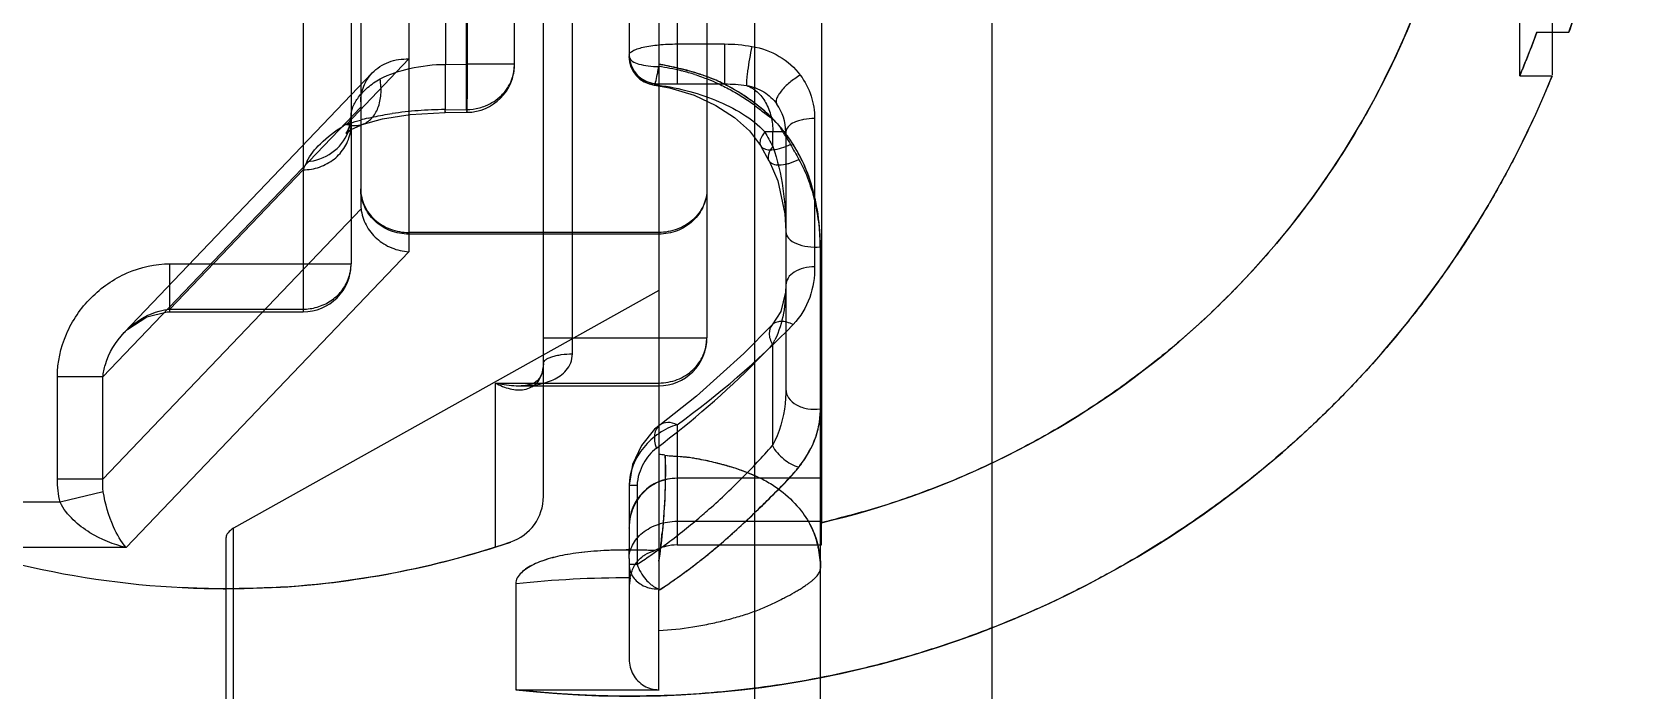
# Model space of a CAD drawing. Header units: millimetres. Extents: x 23490 to 24685, y -23248 to -22403.
# Drawn here: x 23732.61 to 23749.27, y -22601.85 to -22594.97 of the extents above; entities that cross this region are included whole.
import ezdxf

# ---------------------------------------------------------------- set-up
doc = ezdxf.new("R2010")
doc.units = ezdxf.units.MM
doc.header["$LTSCALE"] = 8
doc.layers.add('Cav-cor', color=30, linetype='Continuous')

msp = doc.modelspace()

# ---------------------------------------------------------------- linework, layer by layer
at = {"layer": 'Cav-cor', "color": 241}
for p, q in [((23740.165, -22515.491), (23740.165, -22755.491)), ((23742.643, -22538.895), (23742.643, -22608.087)), ((23737.959, -22599.822), (23737.959, -22583.159)), ((23738.261, -22598.332), (23738.261, -22584.65)), ((23739.668, -22584.819), (23739.668, -22598.163)), ((23735.447, -22585.089), (23735.447, -22597.893)), ((23735.949, -22585.588), (23735.949, -22597.39)), ((23736.552, -22585.718), (23736.552, -22597.264)), ((23736.05, -22586.221), (23736.05, -22596.761)), ((23738.854, -22586.962), (23738.854, -22595.223)), ((23748.16, -22595.425), (23748.16, -22587.557)), ((23748.5, -22587.557), (23748.5, -22595.417)), ((23736.937, -22587.675), (23736.937, -22595.306)), ((23737.164, -22595.305), (23737.164, -22587.677)), ((23737.658, -22595.305), (23737.658, -22587.674)), ((23739.165, -22587.86), (23739.165, -22600.802)), ((23739.356, -22587.918), (23739.356, -22595.511)), ((23740.864, -22587.973), (23740.864, -22600.098)), ((23737.155, -22595.778), (23737.155, -22594.13)), ((23748.34, -22594.97), (23748.674, -22594.97)), ((23748.34, -22594.97), (23748.674, -22594.97)), ((23739.356, -22595.093), (23739.852, -22595.093)), ((23739.852, -22595.093), (23739.852, -22595.511)), ((23733.578, -22598.11), (23736.171, -22595.396)), ((23735.901, -22595.933), (23736.552, -22595.25)), ((23736.937, -22595.306), (23737.164, -22595.305)), ((23737.658, -22595.305), (23737.164, -22595.305)), ((23739.164, -22595.304), (23739.164, -22595.329)), ((23739.206, -22595.312), (23739.165, -22595.304)), ((23739.115, -22595.519), (23739.118, -22595.522)), ((23739.155, -22595.511), (23739.852, -22595.511)), ((23748.16, -22595.426), (23748.5, -22595.426)), ((23748.16, -22595.426), (23748.5, -22595.426)), ((23733.356, -22598.573), (23736.05, -22595.752)), ((23736.066, -22595.934), (23736.278, -22595.875)), ((23736.278, -22595.875), (23736.567, -22595.829)), ((23736.567, -22595.829), (23736.931, -22595.809)), ((23736.928, -22595.78), (23737.155, -22595.778)), ((23736.928, -22595.78), (23736.931, -22595.809)), ((23736.931, -22595.809), (23737.158, -22595.807)), ((23737.155, -22595.778), (23737.158, -22595.807)), ((23740.793, -22595.872), (23740.793, -22597.422)), ((23736.05, -22595.94), (23736.066, -22595.934)), ((23740.492, -22596.013), (23740.274, -22596.013)), ((23740.357, -22596.165), (23740.357, -22596.013)), ((23740.492, -22596.013), (23740.492, -22598.701)), ((23740.228, -22596.155), (23740.315, -22596.313)), ((23740.228, -22596.155), (23740.229, -22596.155)), ((23740.315, -22596.313), (23740.316, -22596.314)), ((23734.056, -22597.864), (23735.447, -22596.408)), ((23736.053, -22596.816), (23733.356, -22599.64)), ((23739.165, -22597.063), (23736.552, -22597.063)), ((23739.165, -22597.08), (23736.552, -22597.08)), ((23733.599, -22600.356), (23736.552, -22597.264)), ((23734.056, -22597.39), (23735.949, -22597.39)), ((23734.056, -22597.893), (23734.056, -22597.39)), ((23739.165, -22597.669), (23734.721, -22600.154)), ((23734.056, -22597.864), (23735.447, -22597.864)), ((23734.056, -22597.893), (23735.447, -22597.893)), ((23740.349, -22598.029), (23740.348, -22598.029)), ((23737.959, -22598.163), (23739.668, -22598.163)), ((23740.351, -22598.236), (23740.351, -22599.29)), ((23733.356, -22598.573), (23732.88, -22598.573)), ((23732.88, -22599.64), (23732.88, -22598.573)), ((23733.356, -22599.64), (23733.356, -22598.573)), ((23737.457, -22598.636), (23739.165, -22598.636)), ((23737.457, -22600.351), (23737.457, -22598.636)), ((23737.726, -22598.665), (23739.165, -22598.665)), ((23739.177, -22599.074), (23739.176, -22599.075)), ((23739.356, -22599.072), (23739.356, -22600.327)), ((23733.356, -22599.64), (23732.88, -22599.64)), ((23738.854, -22599.705), (23738.938, -22599.705)), ((23738.854, -22599.705), (23738.854, -22600.369)), ((23738.938, -22599.705), (23738.938, -22600.531)), ((23740.864, -22599.629), (23739.356, -22599.629)), ((23732.909, -22599.882), (23732.014, -22599.882)), ((23733.36, -22599.772), (23732.909, -22599.882)), ((23737.957, -22599.822), (23737.959, -22599.822)), ((23734.721, -22607.921), (23734.721, -22600.154)), ((23739.356, -22600.081), (23740.864, -22600.081)), ((23740.864, -22600.328), (23740.864, -22600.096)), ((23740.864, -22600.328), (23740.864, -22600.096)), ((23733.599, -22600.356), (23731.943, -22600.356)), ((23734.643, -22611.527), (23734.643, -22600.25)), ((23737.617, -22600.298), (23737.617, -22600.296)), ((23738.854, -22600.47), (23738.854, -22600.369)), ((23739.122, -22600.388), (23739.125, -22600.388)), ((23739.356, -22600.328), (23740.864, -22600.328)), ((23739.356, -22600.328), (23740.864, -22600.328)), ((23738.854, -22600.47), (23738.854, -22600.783)), ((23738.938, -22600.531), (23738.854, -22600.531)), ((23737.669, -22600.735), (23737.669, -22601.842)), ((23737.669, -22600.735), (23737.669, -22601.842)), ((23738.854, -22600.783), (23738.854, -22601.52)), ((23739.165, -22601.849), (23739.165, -22600.802)), ((23737.683, -22601.842), (23739.165, -22601.842))]:
    msp.add_line(p, q, dxfattribs=at)
for points in [[(23739.118, -22595.522), (23739.277, -22595.55), (23739.534, -22595.629), (23739.761, -22595.736), (23739.956, -22595.862), (23740.113, -22596), (23740.228, -22596.155)], [(23735.949, -22595.847), (23735.949, -22595.864), (23735.927, -22595.967), (23735.908, -22596.007)], [(23735.908, -22596.007), (23735.895, -22596.026), (23735.898, -22596.024), (23735.951, -22595.987), (23736.05, -22595.94)], [(23740.316, -22596.314), (23740.407, -22596.522), (23740.482, -22596.867), (23740.492, -22597.051)], [(23740.853, -22602.19), (23740.854, -22602.145), (23740.854, -22597.249)], [(23740.492, -22597.613), (23740.489, -22597.686), (23740.439, -22597.89), (23740.348, -22598.029)], [(23733.814, -22597.945), (23734.027, -22597.894), (23734.056, -22597.893)], [(23733.578, -22598.11), (23733.617, -22598.072), (23733.814, -22597.945)], [(23740.349, -22598.029), (23740.053, -22598.328), (23739.557, -22598.774), (23739.176, -22599.075)], [(23737.959, -22598.433), (23737.954, -22598.492), (23737.939, -22598.548), (23737.917, -22598.587), (23737.892, -22598.615), (23737.861, -22598.636), (23737.822, -22598.652), (23737.772, -22598.663), (23737.727, -22598.665)], [(23739.177, -22599.074), (23739.121, -22599.12), (23738.982, -22599.29), (23738.89, -22599.488), (23738.854, -22599.705)]]:
    msp.add_lwpolyline(points, dxfattribs=at)
for centre, radius, start, end in [((23738.854, -22591.491), 8.837, 283.1472, 23.456), ((23738.854, -22591.491), 10.418, 340.49, 19.51), ((23738.854, -22591.491), 10.104, 337.0808, 339.8568), ((23739.155, -22595.209), 0.301, 180, 269.9989), ((23739.155, -22595.223), 0.302, 180.1019, 262.84), ((23737.155, -22595.305), 0.502, 270.3508, 0.0011), ((23741.669, -22583.528), 12.039, 257.9933, 258.159), ((23738.922, -22597.247), 1.933, 79.2855, 82.8099), ((23738.894, -22597.395), 2.083, 75.7444, 79.3012), ((23738.872, -22597.484), 2.176, 72.066, 75.7446), ((23737.183, -22595.291), 0.478, 314.825, 329.5265), ((23737.198, -22595.301), 0.461, 329.6021, 340.9907), ((23738.854, -22591.491), 10.418, 263.472, 337.8101), ((23738.845, -22597.567), 2.262, 68.2624, 72.0654), ((23738.98, -22597.258), 1.949, 63.7541, 70.6387), ((23739.054, -22597.095), 1.77, 69.8231, 70.66), ((23739.032, -22597.152), 1.831, 64.518, 69.7932), ((23738.854, -22597.547), 2.241, 65.4045, 68.2873), ((23738.926, -22597.35), 2.056, 55.9667, 56.6293), ((23739.989, -22596.013), 0.502, 0, 35.5785), ((23735.493, -22595.847), 0.456, 349.0603, 359.9618), ((23736.702, -22598.327), 2.526, 103.1852, 105.0537), ((23736.917, -22599.486), 3.705, 94.1537, 98.3701), ((23736.952, -22599.919), 4.14, 90.3365, 94.2116), ((23737.155, -22595.244), 0.534, 270.0207, 284.6194), ((23739.181, -22597.038), 1.652, 42.8516, 46.9657), ((23736.436, -22596.911), 1.116, 118.6747, 120.4758), ((23735.49, -22595.846), 0.459, 338.4878, 349.074), ((23735.502, -22595.934), 0.447, 349.955, 359.9651), ((23735.989, -22595.71), 0.236, 274.7679, 285.0653), ((23735.99, -22595.715), 0.232, 285.1066, 289.1813), ((23746.911, -22592.463), 7.527, 208.1409, 209.4605), ((23739.241, -22596.984), 1.572, 37.0375, 42.9387), ((23739.232, -22596.989), 1.581, 42.0901, 42.826), ((23739.226, -22596.994), 1.589, 36.5069, 41.3753), ((23739.244, -22596.982), 1.568, 33.9268, 37.0384), ((23739.197, -22597.015), 1.625, 27.6423, 36.4873), ((23740.253, -22595.564), 0.646, 291.6543, 296.47), ((23747.414, -22592.466), 7.794, 208.1431, 208.7991), ((23739.198, -22597.011), 1.622, 26.5294, 33.876), ((23747.324, -22592.516), 7.691, 208.799, 209.4627), ((23741.375, -22599.099), 6.51, 154.76, 155.5823), ((23739.187, -22597.02), 1.637, 26.7076, 27.6486), ((23739.182, -22597.023), 1.642, 26.2721, 26.7075), ((23739.133, -22597.045), 1.695, 25.4103, 26.5699), ((23738.742, -22597.168), 2.106, 11.7186, 12.5553), ((23737.999, -22597.249), 2.855, 359.9992, 0.7325), ((23737.842, -22597.249), 3.011, 359.9983, 0.6828), ((23735.447, -22597.39), 0.502, 269.9995, 0.0006), ((23735.446, -22597.33), 0.534, 270.0265, 285.893), ((23734.219, -22598.722), 0.886, 129.9931, 132.4535), ((23733.89, -22591.521), 9.322, 305.9009, 315.7551), ((23734.221, -22598.724), 0.889, 132.4546, 136.3247), ((23739.165, -22598.163), 0.502, 269.9996, 359.9999), ((23739.69, -22597.847), 0.767, 329.5133, 333.7388), ((23733.452, -22591.726), 9.485, 315.267, 316.6633), ((23733.504, -22591.779), 9.411, 306.783, 315.2726), ((23739.495, -22598.884), 1.358, 359.0661, 0.0078), ((23737.784, -22610.779), 11.48, 82.77, 83.0892), ((23734.476, -22594.122), 7.825, 315.2135, 318.6608), ((23739.417, -22598.575), 1.533, 321.513, 322.9074), ((23739.667, -22598.747), 1.23, 321.3096, 322.8443), ((23739.356, -22600.132), 0.502, 90, 180), ((23734.837, -22594.477), 7.318, 311.3209, 315.1969), ((23737.984, -22597.255), 3.479, 316.6087, 316.9212), ((23737.457, -22599.822), 0.501, 288.6629, 0), ((23735.202, -22594.892), 6.765, 306.8296, 310.5913), ((23735.062, -22594.726), 6.983, 310.5824, 311.2876), ((23734.643, -22591.491), 9.294, 247.5441, 270), ((23739.437, -22600.157), 0.584, 177.544, 180.001), ((23731.35, -22599.433), 7.887, 353.2104, 354.4172), ((23734.642, -22591.487), 9.298, 270.0049, 288.661), ((23734.643, -22591.491), 9.296, 273.0102, 288.6629), ((23738.856, -22605.377), 4.996, 86.928, 90.8701), ((23735.442, -22595.21), 6.367, 304.7419, 305.8151), ((23731.296, -22599.427), 7.941, 352.2426, 352.9992), ((23735.379, -22595.123), 6.474, 305.8149, 306.8018), ((23731.253, -22599.422), 7.985, 352.9983, 353.2137), ((23735.539, -22595.327), 6.569, 308.301, 310.3612), ((23735.472, -22595.254), 6.667, 308.6414, 310.4392), ((23739.934, -22600.544), 0.917, 13.6215, 18.1463), ((23739.883, -22600.556), 0.969, 11.8449, 13.6436), ((23739.858, -22600.562), 0.995, 5.8573, 11.8437), ((23735.516, -22595.317), 6.237, 303.2784, 304.7432), ((23735.771, -22595.627), 6.189, 305.1584, 307.2499), ((23735.801, -22595.667), 6.139, 305.4759, 307.5804), ((23735.661, -22595.481), 6.372, 307.245, 308.2956), ((23735.783, -22595.642), 6.17, 307.5783, 308.1348), ((23735.7, -22595.538), 6.303, 308.1347, 308.6268), ((23739.785, -22600.569), 1.069, 359.97, 5.8581), ((23738.86, -22612.032), 11.36, 89.9763, 95.9965), ((23739.417, -22600.782), 0.563, 168.7156, 179.9985), ((23735.898, -22595.806), 5.969, 303.1833, 305.1572), ((23735.884, -22595.784), 5.996, 303.314, 305.0711), ((23735.842, -22595.723), 6.07, 305.0684, 305.4729), ((23739.155, -22600.439), 0.35, 255.6786, 271.4002), ((23739.166, -22601.535), 0.307, 239.7219, 254.9038), ((23739.164, -22601.541), 0.3, 254.9673, 270.2092)]:
    msp.add_arc(centre, radius, start, end, dxfattribs=at)
for centre, major_axis, ratio, start_param, end_param in [((23736.552, -22596.235), (-0.42, -0.732), 0.375859, -0.579815, -0.471392), ((23735.143, -22600.25), (-0.5, 0), 0.356477, -0.567557, 0)]:
    msp.add_ellipse(centre, major_axis=major_axis, ratio=ratio, start_param=start_param, end_param=end_param, dxfattribs=at)
for points, weights in [([(23746.96, -22587.973), (23749.328, -22593.43), (23746.655, -22598.743), (23740.864, -22600.096)], [1, 0.7604807684, 0.7604807684, 1]), ([(23748.674, -22588.011), (23749.479, -22590.285), (23749.479, -22592.697), (23748.674, -22594.97)], [1, 0.9617219952, 0.9617219952, 1]), ([(23748.34, -22594.97), (23748.283, -22595.123), (23748.223, -22595.275), (23748.16, -22595.426)], [1, 0.9998043858, 0.9998043858, 1]), ([(23748.5, -22595.426), (23746.85, -22599.472), (23743.223, -22601.909), (23738.854, -22601.909)], [1, 0.8866419922, 0.8866419922, 1]), ([(23738.854, -22601.909), (23738.458, -22601.909), (23738.062, -22601.887), (23737.669, -22601.842)], [1, 0.9989185197, 0.9989185197, 1])]:
    msp.add_rational_spline(points, weights, degree=3, dxfattribs=at)
for points, knots in [([(23738.854, -22595.209), (23738.854, -22595.19), (23738.89, -22595.163), (23738.941, -22595.143), (23739.032, -22595.118), (23739.172, -22595.099), (23739.292, -22595.093), (23739.356, -22595.093)], [0, 0, 0, 0, 0.108707, 0.203173, 0.324847, 0.635603, 1, 1, 1, 1]), ([(23738.854, -22595.223), (23738.854, -22595.293), (23738.908, -22595.439), (23739.045, -22595.51), (23739.115, -22595.519)], [0, 0, 0, 0, 0.498716, 1, 1, 1, 1]), ([(23738.855, -22595.233), (23738.86, -22595.249), (23738.893, -22595.281), (23738.962, -22595.307), (23739.056, -22595.326), (23739.127, -22595.33), (23739.164, -22595.329)], [0, 0, 0, 0, 0.148796, 0.374575, 0.668856, 1, 1, 1, 1]), ([(23740.137, -22595.118), (23740.128, -22595.161), (23740.112, -22595.246), (23740.095, -22595.35), (23740.086, -22595.426), (23740.081, -22595.47), (23740.08, -22595.503), (23740.08, -22595.52), (23740.081, -22595.527)], [0, 0, 0, 0, 0.319318, 0.630572, 0.763823, 0.873025, 0.952955, 1, 1, 1, 1]), ([(23740.137, -22595.118), (23740.237, -22595.135), (23740.43, -22595.204), (23740.585, -22595.34), (23740.643, -22595.419)], [0, 0, 0, 0, 0.508197, 1, 1, 1, 1]), ([(23736.05, -22595.697), (23736.05, -22595.642), (23736.071, -22595.531), (23736.132, -22595.435), (23736.171, -22595.396)], [0, 0, 0, 0, 0.500732, 1, 1, 1, 1]), ([(23736.171, -22595.396), (23736.218, -22595.346), (23736.339, -22595.267), (23736.482, -22595.247), (23736.552, -22595.25)], [0, 0, 0, 0, 0.492465, 1, 1, 1, 1]), ([(23736.252, -22595.459), (23736.349, -22595.409), (23736.575, -22595.333), (23736.81, -22595.307), (23736.937, -22595.306)], [0, 0, 0, 0, 0.464306, 1, 1, 1, 1]), ([(23736.931, -22595.809), (23736.932, -22595.809), (23736.932, -22595.804), (23736.933, -22595.798), (23736.933, -22595.785), (23736.934, -22595.769), (23736.935, -22595.748), (23736.936, -22595.712), (23736.936, -22595.657), (23736.937, -22595.582), (23736.937, -22595.496), (23736.937, -22595.403), (23736.937, -22595.339), (23736.937, -22595.306)], [0, 0, 0, 0, 0.005123, 0.019621, 0.043505, 0.076608, 0.118573, 0.168995, 0.293342, 0.44475, 0.617506, 0.805205, 1, 1, 1, 1]), ([(23737.158, -22595.807), (23737.159, -22595.807), (23737.159, -22595.802), (23737.16, -22595.797), (23737.161, -22595.784), (23737.162, -22595.768), (23737.162, -22595.747), (23737.163, -22595.71), (23737.164, -22595.656), (23737.164, -22595.58), (23737.165, -22595.495), (23737.164, -22595.402), (23737.164, -22595.338), (23737.164, -22595.305)], [0, 0, 0, 0, 0.005115, 0.019608, 0.043487, 0.076587, 0.118553, 0.168975, 0.293325, 0.444745, 0.617513, 0.805205, 1, 1, 1, 1]), ([(23739.149, -22595.415), (23739.15, -22595.409), (23739.156, -22595.38), (23739.16, -22595.351), (23739.164, -22595.329)], [0, 0, 0, 0, 0.231608, 1, 1, 1, 1]), ([(23739.64, -22595.425), (23739.62, -22595.418), (23739.54, -22595.392), (23739.458, -22595.37), (23739.397, -22595.355)], [0, 0, 0, 0, 0.248774, 1, 1, 1, 1]), ([(23735.949, -22595.847), (23735.949, -22595.814), (23735.965, -22595.742), (23736.028, -22595.641), (23736.123, -22595.541), (23736.205, -22595.484), (23736.252, -22595.459)], [0, 0, 0, 0, 0.195281, 0.421562, 0.6907, 1, 1, 1, 1]), ([(23736.066, -22595.934), (23736.102, -22595.921), (23736.172, -22595.874), (23736.239, -22595.759), (23736.268, -22595.615), (23736.261, -22595.512), (23736.252, -22595.459)], [0, 0, 0, 0, 0.209895, 0.442893, 0.708026, 1, 1, 1, 1]), ([(23739.115, -22595.519), (23739.227, -22595.53), (23739.446, -22595.57), (23739.758, -22595.673), (23740.04, -22595.812), (23740.208, -22595.937), (23740.274, -22596.013)], [0, 0, 0, 0, 0.263859, 0.519021, 0.764985, 1, 1, 1, 1]), ([(23739.118, -22595.522), (23739.119, -22595.522), (23739.123, -22595.517), (23739.125, -22595.512), (23739.126, -22595.508)], [0, 0, 0, 0, 0.31059, 1, 1, 1, 1]), ([(23739.126, -22595.508), (23739.128, -22595.503), (23739.138, -22595.473), (23739.144, -22595.441), (23739.149, -22595.415)], [0, 0, 0, 0, 0.169928, 1, 1, 1, 1]), ([(23739.787, -22595.51), (23739.834, -22595.531), (23739.926, -22595.578), (23740.038, -22595.643), (23740.123, -22595.7), (23740.183, -22595.747), (23740.242, -22595.795), (23740.283, -22595.825), (23740.303, -22595.839)], [0, 0, 0, 0, 0.253828, 0.50542, 0.629882, 0.75329, 0.87644, 1, 1, 1, 1]), ([(23740.057, -22595.633), (23740.038, -22595.621), (23739.962, -22595.572), (23739.881, -22595.529), (23739.82, -22595.499)], [0, 0, 0, 0, 0.24842, 1, 1, 1, 1]), ([(23740.228, -22595.76), (23740.199, -22595.736), (23740.078, -22595.641), (23739.946, -22595.562), (23739.842, -22595.511)], [0, 0, 0, 0, 0.246956, 1, 1, 1, 1]), ([(23740.081, -22595.527), (23740.122, -22595.541), (23740.201, -22595.591), (23740.289, -22595.706), (23740.344, -22595.852), (23740.357, -22595.959), (23740.357, -22596.013)], [0, 0, 0, 0, 0.218079, 0.459426, 0.72309, 1, 1, 1, 1]), ([(23740.081, -22595.527), (23740.145, -22595.538), (23740.266, -22595.583), (23740.362, -22595.67), (23740.398, -22595.721)], [0, 0, 0, 0, 0.508329, 1, 1, 1, 1]), ([(23740.643, -22595.419), (23740.604, -22595.442), (23740.533, -22595.492), (23740.457, -22595.564), (23740.414, -22595.624), (23740.392, -22595.667), (23740.387, -22595.706), (23740.398, -22595.721)], [0, 0, 0, 0, 0.331212, 0.635546, 0.761502, 0.863934, 1, 1, 1, 1]), ([(23740.643, -22595.419), (23740.692, -22595.485), (23740.767, -22595.63), (23740.793, -22595.793), (23740.793, -22595.872)], [0, 0, 0, 0, 0.50781, 1, 1, 1, 1]), ([(23737.29, -22595.761), (23737.311, -22595.755), (23737.396, -22595.727), (23737.473, -22595.677), (23737.52, -22595.63)], [0, 0, 0, 0, 0.25358, 1, 1, 1, 1]), ([(23740.308, -22595.83), (23740.29, -22595.813), (23740.217, -22595.748), (23740.138, -22595.688), (23740.077, -22595.647)], [0, 0, 0, 0, 0.247568, 1, 1, 1, 1]), ([(23735.901, -22595.933), (23735.912, -22595.929), (23735.96, -22595.912), (23736.009, -22595.898), (23736.046, -22595.888)], [0, 0, 0, 0, 0.240877, 1, 1, 1, 1]), ([(23736.126, -22595.868), (23736.146, -22595.863), (23736.229, -22595.845), (23736.313, -22595.83), (23736.377, -22595.82)], [0, 0, 0, 0, 0.241045, 1, 1, 1, 1]), ([(23740.793, -22595.872), (23740.755, -22595.872), (23740.698, -22595.877), (23740.627, -22595.894), (23740.57, -22595.916), (23740.515, -22595.949), (23740.492, -22595.994), (23740.492, -22596.013)], [0, 0, 0, 0, 0.324451, 0.474972, 0.611968, 0.835501, 1, 1, 1, 1]), ([(23735.447, -22596.408), (23735.505, -22596.408), (23735.622, -22596.389), (23735.777, -22596.304), (23735.892, -22596.175), (23735.933, -22596.067), (23735.942, -22596.012)], [0, 0, 0, 0, 0.256056, 0.508817, 0.756558, 1, 1, 1, 1]), ([(23735.486, -22596.323), (23735.519, -22596.252), (23735.639, -22596.112), (23735.782, -22596.001), (23735.87, -22595.95)], [0, 0, 0, 0, 0.435003, 1, 1, 1, 1]), ([(23735.486, -22596.323), (23735.579, -22596.316), (23735.762, -22596.252), (23735.884, -22596.099), (23735.917, -22596.015)], [0, 0, 0, 0, 0.50655, 1, 1, 1, 1]), ([(23735.901, -22595.933), (23735.91, -22595.935), (23735.945, -22595.945), (23735.982, -22595.948), (23736.008, -22595.946)], [0, 0, 0, 0, 0.259387, 1, 1, 1, 1]), ([(23740.274, -22596.013), (23740.263, -22596.026), (23740.241, -22596.055), (23740.218, -22596.103), (23740.221, -22596.142), (23740.228, -22596.155)], [0, 0, 0, 0, 0.318045, 0.703445, 1, 1, 1, 1]), ([(23740.229, -22596.155), (23740.236, -22596.169), (23740.267, -22596.194), (23740.33, -22596.202), (23740.408, -22596.193), (23740.463, -22596.176), (23740.492, -22596.165)], [0, 0, 0, 0, 0.168151, 0.387581, 0.669418, 1, 1, 1, 1]), ([(23740.357, -22596.165), (23740.337, -22596.189), (23740.306, -22596.234), (23740.304, -22596.294), (23740.315, -22596.313)], [0, 0, 0, 0, 0.586054, 1, 1, 1, 1]), ([(23740.357, -22596.165), (23740.407, -22596.307), (23740.471, -22596.602), (23740.492, -22596.902), (23740.492, -22597.051)], [0, 0, 0, 0, 0.501476, 1, 1, 1, 1]), ([(23740.327, -22596.329), (23740.344, -22596.345), (23740.402, -22596.363), (23740.459, -22596.356), (23740.49, -22596.349)], [0, 0, 0, 0, 0.418412, 1, 1, 1, 1]), ([(23740.49, -22596.349), (23740.502, -22596.347), (23740.549, -22596.335), (23740.594, -22596.316), (23740.627, -22596.299)], [0, 0, 0, 0, 0.236269, 1, 1, 1, 1]), ([(23740.627, -22596.299), (23740.667, -22596.369), (23740.733, -22596.516), (23740.789, -22596.708), (23740.82, -22596.863), (23740.841, -22597.018), (23740.851, -22597.135), (23740.851, -22597.213)], [0, 0, 0, 0, 0.254688, 0.505739, 0.630213, 0.754067, 1, 1, 1, 1]), ([(23740.798, -22596.71), (23740.79, -22596.674), (23740.755, -22596.533), (23740.703, -22596.395), (23740.654, -22596.296)], [0, 0, 0, 0, 0.248076, 1, 1, 1, 1]), ([(23740.841, -22596.988), (23740.836, -22596.93), (23740.806, -22596.701), (23740.739, -22596.475), (23740.665, -22596.317)], [0, 0, 0, 0, 0.247435, 1, 1, 1, 1]), ([(23736.552, -22597.08), (23736.487, -22597.08), (23736.356, -22597.056), (23736.189, -22596.952), (23736.076, -22596.795), (23736.05, -22596.669), (23736.05, -22596.607)], [0, 0, 0, 0, 0.256896, 0.50976, 0.756913, 1, 1, 1, 1]), ([(23736.05, -22596.607), (23736.05, -22596.667), (23736.077, -22596.789), (23736.19, -22596.94), (23736.357, -22597.04), (23736.487, -22597.063), (23736.552, -22597.063)], [0, 0, 0, 0, 0.238738, 0.484184, 0.738883, 1, 1, 1, 1]), ([(23739.668, -22596.607), (23739.668, -22596.669), (23739.641, -22596.795), (23739.528, -22596.952), (23739.361, -22597.056), (23739.23, -22597.08), (23739.165, -22597.08)], [0, 0, 0, 0, 0.243087, 0.49024, 0.743104, 1, 1, 1, 1]), ([(23739.668, -22596.607), (23739.668, -22596.667), (23739.641, -22596.789), (23739.527, -22596.94), (23739.36, -22597.04), (23739.23, -22597.063), (23739.165, -22597.063)], [0, 0, 0, 0, 0.238738, 0.484184, 0.738883, 1, 1, 1, 1]), ([(23736.053, -22596.816), (23736.059, -22596.874), (23736.097, -22596.991), (23736.211, -22597.135), (23736.369, -22597.233), (23736.491, -22597.261), (23736.552, -22597.264)], [0, 0, 0, 0, 0.243728, 0.493587, 0.747056, 1, 1, 1, 1]), ([(23740.853, -22597.213), (23740.853, -22597.174), (23740.848, -22597.015), (23740.829, -22596.857), (23740.805, -22596.74)], [0, 0, 0, 0, 0.248296, 1, 1, 1, 1]), ([(23740.492, -22597.054), (23740.492, -22597.079), (23740.521, -22597.136), (23740.608, -22597.187), (23740.723, -22597.217), (23740.809, -22597.217), (23740.853, -22597.212)], [0, 0, 0, 0, 0.175118, 0.405678, 0.691323, 1, 1, 1, 1]), ([(23732.88, -22598.573), (23732.88, -22598.42), (23732.947, -22598.112), (23733.212, -22597.726), (23733.596, -22597.459), (23733.904, -22597.39), (23734.056, -22597.39)], [0, 0, 0, 0, 0.249897, 0.500028, 0.750146, 1, 1, 1, 1]), ([(23740.793, -22597.422), (23740.754, -22597.422), (23740.68, -22597.431), (23740.582, -22597.47), (23740.511, -22597.531), (23740.492, -22597.587), (23740.492, -22597.613)], [0, 0, 0, 0, 0.298652, 0.57149, 0.802958, 1, 1, 1, 1]), ([(23740.793, -22597.422), (23740.793, -22597.53), (23740.762, -22597.751), (23740.645, -22597.946), (23740.568, -22598.025)], [0, 0, 0, 0, 0.494608, 1, 1, 1, 1]), ([(23735.593, -22597.843), (23735.643, -22597.829), (23735.738, -22597.785), (23735.816, -22597.715), (23735.848, -22597.675)], [0, 0, 0, 0, 0.504189, 1, 1, 1, 1]), ([(23740.492, -22597.613), (23740.492, -22597.712), (23740.477, -22597.908), (23740.421, -22598.099), (23740.378, -22598.186)], [0, 0, 0, 0, 0.502345, 1, 1, 1, 1]), ([(23733.65, -22598.043), (23733.735, -22597.971), (23733.871, -22597.895), (23734.019, -22597.867), (23734.056, -22597.864)], [0, 0, 0, 0, 0.746542, 1, 1, 1, 1]), ([(23740.348, -22598.029), (23740.327, -22598.052), (23740.312, -22598.107), (23740.325, -22598.178), (23740.341, -22598.216), (23740.351, -22598.236)], [0, 0, 0, 0, 0.430302, 0.697134, 1, 1, 1, 1]), ([(23740.568, -22598.025), (23740.547, -22598.015), (23740.505, -22597.999), (23740.443, -22597.99), (23740.389, -22597.999), (23740.359, -22598.017), (23740.349, -22598.029)], [0, 0, 0, 0, 0.302262, 0.568049, 0.796333, 1, 1, 1, 1]), ([(23733.356, -22598.573), (23733.36, -22598.529), (23733.394, -22598.358), (23733.489, -22598.204), (23733.578, -22598.11)], [0, 0, 0, 0, 0.253639, 1, 1, 1, 1]), ([(23739.165, -22598.636), (23739.23, -22598.636), (23739.361, -22598.612), (23739.528, -22598.508), (23739.641, -22598.35), (23739.668, -22598.225), (23739.668, -22598.163)], [0, 0, 0, 0, 0.256896, 0.50976, 0.756913, 1, 1, 1, 1]), ([(23737.727, -22598.665), (23737.784, -22598.665), (23737.899, -22598.657), (23738.038, -22598.617), (23738.137, -22598.562), (23738.202, -22598.504), (23738.25, -22598.426), (23738.261, -22598.363), (23738.261, -22598.332)], [0, 0, 0, 0, 0.249011, 0.492394, 0.613436, 0.735798, 0.863009, 1, 1, 1, 1]), ([(23737.959, -22598.433), (23737.959, -22598.418), (23737.978, -22598.394), (23738.012, -22598.375), (23738.049, -22598.36), (23738.095, -22598.348), (23738.166, -22598.335), (23738.222, -22598.332), (23738.261, -22598.332)], [0, 0, 0, 0, 0.134662, 0.233128, 0.354195, 0.495835, 0.654249, 1, 1, 1, 1]), ([(23737.457, -22598.636), (23737.505, -22598.662), (23737.581, -22598.693), (23737.685, -22598.71), (23737.759, -22598.706), (23737.832, -22598.684), (23737.899, -22598.634), (23737.949, -22598.547), (23737.959, -22598.474), (23737.959, -22598.433)], [0, 0, 0, 0, 0.241766, 0.353468, 0.460983, 0.567975, 0.682405, 0.820054, 1, 1, 1, 1]), ([(23737.457, -22598.636), (23737.479, -22598.641), (23737.568, -22598.657), (23737.658, -22598.665), (23737.726, -22598.665)], [0, 0, 0, 0, 0.253842, 1, 1, 1, 1]), ([(23740.492, -22598.701), (23740.492, -22598.752), (23740.481, -22598.954), (23740.424, -22599.156), (23740.351, -22599.29)], [0, 0, 0, 0, 0.247828, 1, 1, 1, 1]), ([(23740.492, -22598.701), (23740.492, -22598.733), (23740.516, -22598.801), (23740.604, -22598.873), (23740.722, -22598.912), (23740.81, -22598.913), (23740.853, -22598.907)], [0, 0, 0, 0, 0.20461, 0.441189, 0.712878, 1, 1, 1, 1]), ([(23740.639, -22599.499), (23740.708, -22599.409), (23740.823, -22599.215), (23740.854, -22598.991), (23740.854, -22598.884)], [0, 0, 0, 0, 0.515382, 1, 1, 1, 1]), ([(23739.356, -22599.072), (23739.325, -22599.058), (23739.264, -22599.04), (23739.199, -22599.058), (23739.177, -22599.074)], [0, 0, 0, 0, 0.544769, 1, 1, 1, 1]), ([(23739.356, -22599.072), (23739.289, -22599.091), (23739.159, -22599.156), (23738.948, -22599.347), (23738.854, -22599.563), (23738.854, -22599.705)], [0, 0, 0, 0, 0.246134, 0.500976, 1, 1, 1, 1]), ([(23739.176, -22599.075), (23739.161, -22599.086), (23739.135, -22599.116), (23739.117, -22599.176), (23739.118, -22599.245), (23739.13, -22599.293), (23739.139, -22599.317)], [0, 0, 0, 0, 0.210691, 0.442291, 0.705758, 1, 1, 1, 1]), ([(23740.647, -22599.49), (23740.669, -22599.461), (23740.747, -22599.347), (23740.805, -22599.217), (23740.829, -22599.117)], [0, 0, 0, 0, 0.259721, 1, 1, 1, 1]), ([(23739.139, -22599.317), (23739.083, -22599.358), (23739.015, -22599.447), (23738.954, -22599.584), (23738.938, -22599.664), (23738.938, -22599.705)], [0, 0, 0, 0, 0.465344, 0.724665, 1, 1, 1, 1]), ([(23739.229, -22599.391), (23739.237, -22599.563), (23739.228, -22599.934), (23739.192, -22600.303), (23739.165, -22600.499)], [0, 0, 0, 0, 0.465567, 1, 1, 1, 1]), ([(23739.229, -22599.391), (23739.288, -22599.398), (23739.379, -22599.402), (23739.498, -22599.413), (23739.586, -22599.43), (23739.673, -22599.446), (23739.784, -22599.474), (23739.969, -22599.523), (23740.168, -22599.598), (23740.348, -22599.693), (23740.499, -22599.803), (23740.651, -22599.956), (23740.812, -22600.215), (23740.854, -22600.433), (23740.854, -22600.57)], [0, 0, 0, 0, 0.081461, 0.121806, 0.162131, 0.201813, 0.241025, 0.317122, 0.460008, 0.527035, 0.591944, 0.711318, 0.815787, 1, 1, 1, 1]), ([(23739.229, -22599.391), (23739.23, -22599.411), (23739.233, -22599.497), (23739.233, -22599.582), (23739.232, -22599.648)], [0, 0, 0, 0, 0.235628, 1, 1, 1, 1]), ([(23739.229, -22599.391), (23739.265, -22599.395), (23739.337, -22599.4), (23739.428, -22599.406), (23739.499, -22599.414), (23739.57, -22599.427), (23739.622, -22599.437), (23739.657, -22599.444)], [0, 0, 0, 0, 0.253179, 0.503242, 0.628216, 0.753378, 1, 1, 1, 1]), ([(23740.351, -22599.29), (23740.38, -22599.344), (23740.462, -22599.437), (23740.569, -22599.499), (23740.627, -22599.516)], [0, 0, 0, 0, 0.506459, 1, 1, 1, 1]), ([(23739.657, -22599.444), (23739.683, -22599.449), (23739.735, -22599.462), (23739.811, -22599.481), (23739.886, -22599.501), (23739.981, -22599.531), (23740.096, -22599.572), (23740.184, -22599.61), (23740.227, -22599.631)], [0, 0, 0, 0, 0.133245, 0.264244, 0.392784, 0.519197, 0.764443, 1, 1, 1, 1]), ([(23739.356, -22599.632), (23739.291, -22599.632), (23739.159, -22599.658), (23738.994, -22599.771), (23738.885, -22599.937), (23738.857, -22600.067), (23738.854, -22600.132)], [0, 0, 0, 0, 0.251354, 0.501273, 0.750174, 1, 1, 1, 1]), ([(23739.232, -22599.648), (23739.232, -22599.691), (23739.227, -22599.876), (23739.214, -22600.06), (23739.2, -22600.2)], [0, 0, 0, 0, 0.236655, 1, 1, 1, 1]), ([(23739.793, -22600.332), (23739.855, -22600.279), (23739.98, -22600.169), (23740.161, -22599.997), (23740.344, -22599.819), (23740.466, -22599.699), (23740.525, -22599.635)], [0, 0, 0, 0, 0.244093, 0.491222, 0.74348, 1, 1, 1, 1]), ([(23739.796, -22600.329), (23739.92, -22600.223), (23740.101, -22600.058), (23740.337, -22599.826), (23740.454, -22599.707), (23740.512, -22599.646)], [0, 0, 0, 0, 0.492257, 0.743994, 1, 1, 1, 1]), ([(23733.599, -22600.356), (23733.466, -22600.325), (23733.267, -22600.244), (23733.038, -22600.071), (23732.942, -22599.951), (23732.909, -22599.882)], [0, 0, 0, 0, 0.477093, 0.7327, 1, 1, 1, 1]), ([(23733.599, -22600.356), (23733.544, -22600.293), (23733.44, -22600.104), (23733.379, -22599.898), (23733.36, -22599.772)], [0, 0, 0, 0, 0.397663, 1, 1, 1, 1]), ([(23738.854, -22600.47), (23738.854, -22600.422), (23738.882, -22600.318), (23738.993, -22600.19), (23739.159, -22600.101), (23739.289, -22600.081), (23739.356, -22600.081)], [0, 0, 0, 0, 0.20685, 0.443968, 0.712224, 1, 1, 1, 1]), ([(23740.717, -22600.068), (23740.727, -22600.083), (23740.761, -22600.144), (23740.789, -22600.209), (23740.805, -22600.258)], [0, 0, 0, 0, 0.259332, 1, 1, 1, 1]), ([(23739.123, -22600.388), (23739.064, -22600.385), (23738.949, -22600.381), (23738.784, -22600.381), (23738.631, -22600.385), (23738.491, -22600.394), (23738.361, -22600.406), (23738.243, -22600.422), (23738.134, -22600.442), (23738.034, -22600.466), (23737.942, -22600.496), (23737.859, -22600.53), (23737.787, -22600.569), (23737.728, -22600.615), (23737.683, -22600.669), (23737.669, -22600.713), (23737.669, -22600.735)], [0, 0, 0, 0, 0.113437, 0.21846, 0.315347, 0.404569, 0.486924, 0.563014, 0.633212, 0.698081, 0.75934, 0.816674, 0.868662, 0.91558, 0.958928, 1, 1, 1, 1]), ([(23738.986, -22600.456), (23738.996, -22600.447), (23739.037, -22600.417), (23739.085, -22600.397), (23739.122, -22600.388)], [0, 0, 0, 0, 0.26073, 1, 1, 1, 1]), ([(23739.356, -22600.328), (23739.316, -22600.328), (23739.235, -22600.338), (23739.159, -22600.368), (23739.123, -22600.388)], [0, 0, 0, 0, 0.493679, 1, 1, 1, 1]), ([(23738.865, -22600.672), (23738.867, -22600.658), (23738.881, -22600.604), (23738.905, -22600.552), (23738.928, -22600.518)], [0, 0, 0, 0, 0.260242, 1, 1, 1, 1]), ([(23738.928, -22600.518), (23738.933, -22600.512), (23738.95, -22600.489), (23738.97, -22600.469), (23738.986, -22600.456)], [0, 0, 0, 0, 0.258917, 1, 1, 1, 1]), ([(23738.869, -22600.613), (23738.874, -22600.626), (23738.9, -22600.678), (23738.944, -22600.72), (23738.982, -22600.743)], [0, 0, 0, 0, 0.243068, 1, 1, 1, 1]), ([(23739.028, -22600.69), (23739.043, -22600.707), (23739.065, -22600.727), (23739.088, -22600.746), (23739.094, -22600.75)], [0, 0, 0, 0, 0.756435, 1, 1, 1, 1]), ([(23739.165, -22601.221), (23739.284, -22601.216), (23739.459, -22601.198), (23739.686, -22601.156), (23739.848, -22601.119), (23740.002, -22601.077), (23740.123, -22601.038), (23740.215, -22601.003), (23740.28, -22600.976), (23740.342, -22600.95), (23740.4, -22600.919), (23740.455, -22600.89), (23740.524, -22600.858), (23740.584, -22600.822), (23740.642, -22600.79), (23740.679, -22600.765), (23740.712, -22600.741), (23740.743, -22600.721), (23740.769, -22600.7), (23740.797, -22600.674), (23740.826, -22600.644), (23740.848, -22600.607), (23740.854, -22600.582), (23740.854, -22600.57)], [0, 0, 0, 0, 0.190212, 0.282273, 0.37119, 0.456356, 0.537319, 0.576233, 0.613782, 0.649874, 0.685349, 0.718839, 0.749625, 0.806646, 0.831869, 0.855838, 0.877844, 0.897348, 0.915032, 0.931335, 0.959001, 0.981031, 1, 1, 1, 1]), ([(23734.643, -22600.789), (23734.602, -22600.789), (23734.52, -22600.786), (23734.358, -22600.782), (23734.236, -22600.778), (23734.154, -22600.774)], [0, 0, 0, 0, 0.250419, 0.500816, 1, 1, 1, 1]), ([(23735.131, -22600.774), (23735.09, -22600.776), (23734.928, -22600.783), (23734.765, -22600.786), (23734.643, -22600.786)], [0, 0, 0, 0, 0.248841, 1, 1, 1, 1]), ([(23739.094, -22600.75), (23739.099, -22600.754), (23739.121, -22600.77), (23739.145, -22600.783), (23739.164, -22600.79)], [0, 0, 0, 0, 0.258816, 1, 1, 1, 1]), ([(23739.165, -22600.803), (23739.167, -22600.802), (23739.173, -22600.799), (23739.171, -22600.794), (23739.17, -22600.792)], [0, 0, 0, 0, 0.580928, 1, 1, 1, 1])]:
    msp.add_open_spline(points, degree=3, knots=knots, dxfattribs=at)
for points in [[(23738.854, -22595.223), (23738.854, -22595.226), (23738.854, -22595.23), (23738.855, -22595.233)], [(23739.852, -22595.093), (23739.947, -22595.093), (23740.043, -22595.102), (23740.137, -22595.118)], [(23737.633, -22595.451), (23737.649, -22595.404), (23737.658, -22595.354), (23737.658, -22595.305)], [(23739.398, -22595.354), (23739.332, -22595.338), (23739.265, -22595.325), (23739.198, -22595.311)], [(23739.397, -22595.355), (23739.334, -22595.34), (23739.27, -22595.326), (23739.206, -22595.312)], [(23739.626, -22595.42), (23739.552, -22595.394), (23739.475, -22595.372), (23739.398, -22595.354)], [(23739.115, -22595.519), (23739.128, -22595.514), (23739.141, -22595.511), (23739.155, -22595.511)], [(23739.852, -22595.511), (23739.928, -22595.511), (23740.005, -22595.516), (23740.081, -22595.527)], [(23740.392, -22595.913), (23740.341, -22595.859), (23740.286, -22595.807), (23740.228, -22595.76)], [(23740.303, -22595.839), (23740.334, -22595.862), (23740.365, -22595.885), (23740.392, -22595.913)], [(23740.392, -22595.913), (23740.424, -22595.948), (23740.447, -22595.992), (23740.472, -22596.033)], [(23740.472, -22596.033), (23740.479, -22596.043), (23740.485, -22596.054), (23740.492, -22596.064)], [(23740.492, -22596.064), (23740.509, -22596.09), (23740.527, -22596.115), (23740.541, -22596.142)], [(23740.316, -22596.314), (23740.319, -22596.32), (23740.323, -22596.325), (23740.327, -22596.329)], [(23740.851, -22597.213), (23740.85, -22597.138), (23740.848, -22597.062), (23740.841, -22596.988)], [(23735.919, -22597.551), (23735.939, -22597.5), (23735.949, -22597.445), (23735.949, -22597.39)], [(23735.848, -22597.675), (23735.878, -22597.638), (23735.902, -22597.595), (23735.919, -22597.551)], [(23740.829, -22599.117), (23740.845, -22599.048), (23740.852, -22598.977), (23740.853, -22598.907)], [(23740.525, -22599.632), (23740.56, -22599.594), (23740.595, -22599.556), (23740.627, -22599.516)], [(23740.525, -22599.635), (23740.556, -22599.601), (23740.587, -22599.566), (23740.616, -22599.529)], [(23732.909, -22599.882), (23732.89, -22599.803), (23732.88, -22599.721), (23732.88, -22599.64)], [(23733.36, -22599.772), (23733.353, -22599.728), (23733.352, -22599.684), (23733.356, -22599.64)], [(23739.123, -22600.388), (23739.062, -22600.385), (23738.943, -22600.381), (23738.778, -22600.381), (23738.625, -22600.385), (23738.485, -22600.394), (23738.357, -22600.406), (23738.238, -22600.423), (23738.129, -22600.443), (23738.031, -22600.467), (23737.939, -22600.497), (23737.855, -22600.532), (23737.784, -22600.572), (23737.726, -22600.617), (23737.682, -22600.671), (23737.669, -22600.712), (23737.669, -22600.735)], [(23739.356, -22600.328), (23739.316, -22600.328), (23739.237, -22600.338), (23739.16, -22600.368), (23739.123, -22600.388)], [(23738.854, -22600.531), (23738.854, -22600.559), (23738.859, -22600.587), (23738.869, -22600.613)], [(23738.938, -22600.531), (23738.948, -22600.56), (23738.96, -22600.588), (23738.975, -22600.614)], [(23738.975, -22600.614), (23738.99, -22600.641), (23739.008, -22600.667), (23739.028, -22600.69)], [(23738.982, -22600.743), (23739.009, -22600.759), (23739.038, -22600.771), (23739.069, -22600.779)], [(23738.854, -22601.521), (23738.854, -22601.577), (23738.869, -22601.635), (23738.896, -22601.683)], [(23738.896, -22601.683), (23738.923, -22601.731), (23738.964, -22601.773), (23739.011, -22601.8)]]:
    msp.add_open_spline(points, degree=3, dxfattribs=at)

doc.saveas('drawing.dxf')
